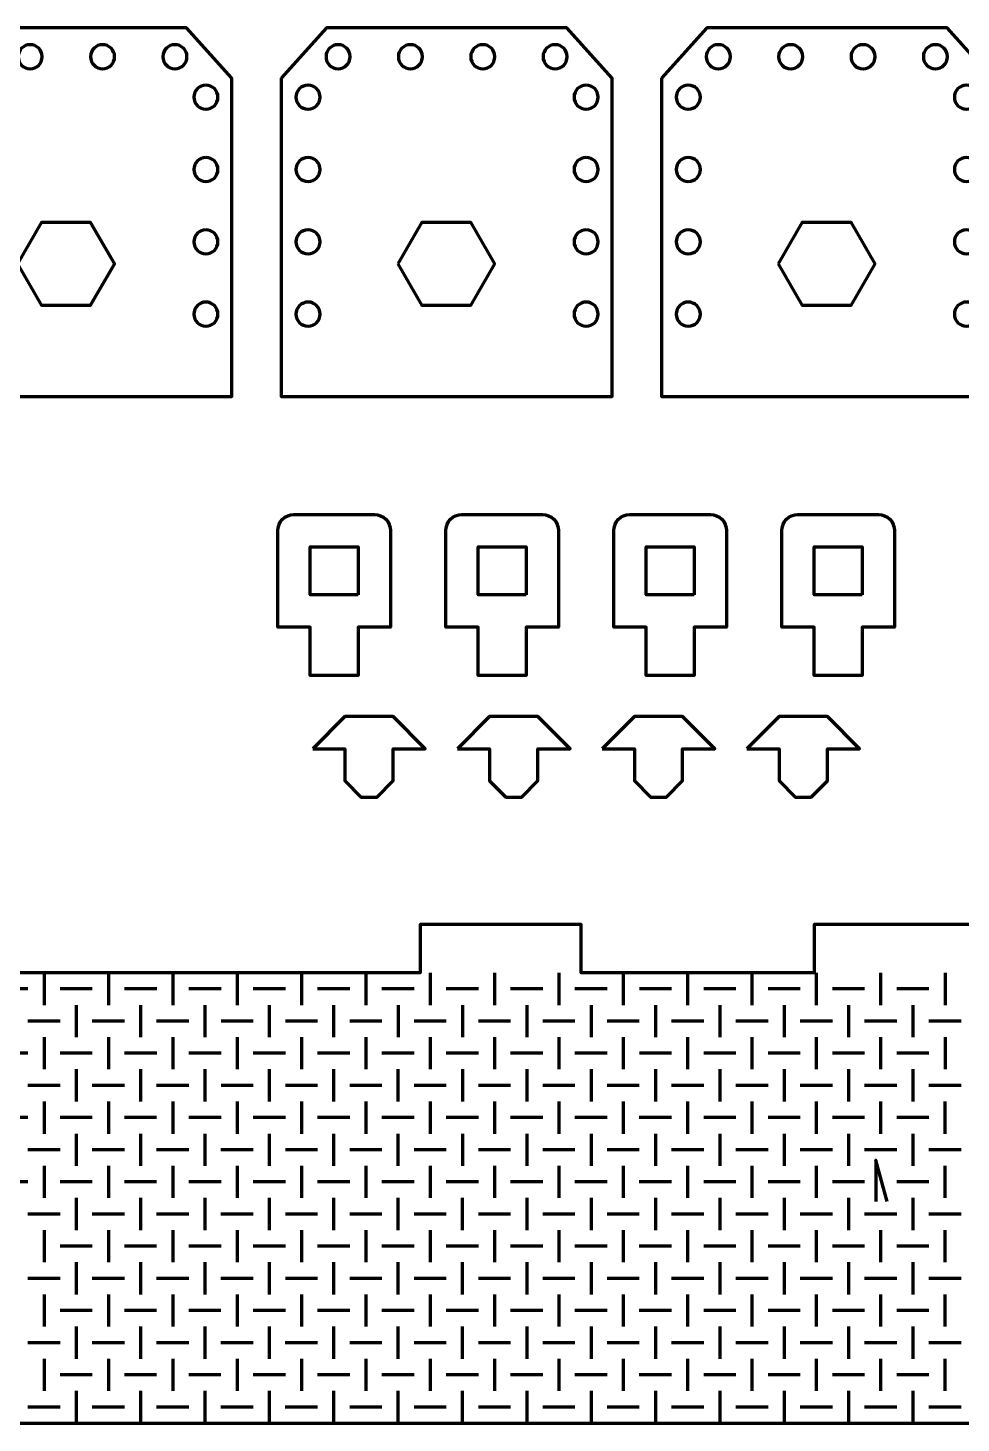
# Model space of a CAD drawing. Header units: inches. Extents: x 247 to 2765, y -1897 to -1110.
# Drawn here: x 2077.8 to 2135.8, y -1799.3 to -1712.5 of the extents above; entities that cross this region are included whole.
import ezdxf

# ---------------------------------------------------------------- set-up
doc = ezdxf.new("R2010")
doc.units = ezdxf.units.IN
doc.header["$MEASUREMENT"] = 0
doc.layers.add('Layer 1', color=7, linetype='Continuous')

# ---------------------------------------------------------------- blocks, each defined once
blk = doc.blocks.new('block 233')
at = {"layer": 'Layer 1', "color": 18, "lineweight": 70, "true_color": 0x010101}
for points in [[(2098.337, -1747.761), (2095.337, -1747.761), (2095.337, -1744.76), (2098.337, -1744.76), (2098.337, -1747.761)], [(2108.778, -1747.761), (2105.778, -1747.761), (2105.778, -1744.76), (2108.778, -1744.76), (2108.778, -1747.761)], [(2119.22, -1747.761), (2116.22, -1747.761), (2116.22, -1744.76), (2119.22, -1744.76), (2119.22, -1747.761)], [(2129.662, -1747.761), (2126.662, -1747.761), (2126.662, -1744.76), (2129.662, -1744.76), (2129.662, -1747.761)]]:
    blk.add_lwpolyline(points, dxfattribs=at)
for points in [[(2099.336, -1742.76), (2099.336, -1742.76), (2094.336, -1742.76), (2094.336, -1742.76), (2093.785, -1742.76), (2093.336, -1743.208), (2093.336, -1743.76), (2093.336, -1743.76), (2093.336, -1749.765), (2093.336, -1749.765), (2093.336, -1749.765), (2095.337, -1749.765), (2095.337, -1749.765), (2095.337, -1749.765), (2095.337, -1752.765), (2095.337, -1752.765), (2095.337, -1752.765), (2098.337, -1752.765), (2098.337, -1752.765), (2098.337, -1752.765), (2098.337, -1749.765), (2098.337, -1749.765), (2098.337, -1749.765), (2100.336, -1749.765), (2100.336, -1749.765), (2100.336, -1749.765), (2100.336, -1743.76), (2100.336, -1743.76), (2100.336, -1743.208), (2099.888, -1742.76), (2099.336, -1742.76)], [(2109.778, -1742.76), (2109.778, -1742.76), (2104.778, -1742.76), (2104.778, -1742.76), (2104.226, -1742.76), (2103.778, -1743.208), (2103.778, -1743.76), (2103.778, -1743.76), (2103.778, -1749.765), (2103.778, -1749.765), (2103.778, -1749.765), (2105.778, -1749.765), (2105.778, -1749.765), (2105.778, -1749.765), (2105.778, -1752.765), (2105.778, -1752.765), (2105.778, -1752.765), (2108.779, -1752.765), (2108.779, -1752.765), (2108.779, -1752.765), (2108.779, -1749.765), (2108.779, -1749.765), (2108.779, -1749.765), (2110.778, -1749.765), (2110.778, -1749.765), (2110.778, -1749.765), (2110.778, -1743.76), (2110.778, -1743.76), (2110.778, -1743.208), (2110.33, -1742.76), (2109.778, -1742.76)], [(2120.22, -1742.76), (2120.22, -1742.76), (2115.219, -1742.76), (2115.219, -1742.76), (2114.668, -1742.76), (2114.22, -1743.208), (2114.22, -1743.76), (2114.22, -1743.76), (2114.22, -1749.765), (2114.22, -1749.765), (2114.22, -1749.765), (2116.22, -1749.765), (2116.22, -1749.765), (2116.22, -1749.765), (2116.22, -1752.765), (2116.22, -1752.765), (2116.22, -1752.765), (2119.22, -1752.765), (2119.22, -1752.765), (2119.22, -1752.765), (2119.22, -1749.765), (2119.22, -1749.765), (2119.22, -1749.765), (2121.22, -1749.765), (2121.22, -1749.765), (2121.22, -1749.765), (2121.22, -1743.76), (2121.22, -1743.76), (2121.22, -1743.208), (2120.772, -1742.76), (2120.22, -1742.76)], [(2130.661, -1742.76), (2130.661, -1742.76), (2125.662, -1742.76), (2125.662, -1742.76), (2125.111, -1742.76), (2124.661, -1743.208), (2124.661, -1743.76), (2124.661, -1743.76), (2124.661, -1749.765), (2124.661, -1749.765), (2124.661, -1749.765), (2126.662, -1749.765), (2126.662, -1749.765), (2126.662, -1749.765), (2126.662, -1752.765), (2126.662, -1752.765), (2126.662, -1752.765), (2129.662, -1752.765), (2129.662, -1752.765), (2129.662, -1752.765), (2129.662, -1749.765), (2129.662, -1749.765), (2129.662, -1749.765), (2131.662, -1749.765), (2131.662, -1749.765), (2131.662, -1749.765), (2131.662, -1743.76), (2131.662, -1743.76), (2131.662, -1743.208), (2131.214, -1742.76), (2130.661, -1742.76)]]:
    blk.add_open_spline(points, degree=3, knots=[0, 0, 0, 0, 1, 1, 1, 2, 2, 2, 3, 3, 3, 4, 4, 4, 5, 5, 5, 6, 6, 6, 7, 7, 7, 8, 8, 8, 9, 9, 9, 10, 10, 10, 10], dxfattribs=at)
blk = doc.blocks.new('block 234')
at = {"layer": 'Layer 1', "color": 18, "lineweight": 70, "true_color": 0x010101}
for points in [[(2095.503, -1757.328), (2097.504, -1757.328), (2097.504, -1759.329), (2098.503, -1760.329), (2099.503, -1760.329), (2100.503, -1759.329), (2100.503, -1757.328), (2102.503, -1757.328), (2100.503, -1755.328), (2097.504, -1755.328), (2095.503, -1757.328)], [(2104.5, -1757.328), (2106.5, -1757.328), (2106.5, -1759.329), (2107.501, -1760.329), (2108.5, -1760.329), (2109.5, -1759.329), (2109.5, -1757.328), (2111.5, -1757.328), (2109.5, -1755.328), (2106.5, -1755.328), (2104.5, -1757.328)], [(2113.498, -1757.328), (2115.497, -1757.328), (2115.497, -1759.329), (2116.498, -1760.329), (2117.498, -1760.329), (2118.497, -1759.329), (2118.497, -1757.328), (2120.497, -1757.328), (2118.497, -1755.328), (2115.497, -1755.328), (2113.498, -1757.328)], [(2122.495, -1757.328), (2124.495, -1757.328), (2124.495, -1759.329), (2125.494, -1760.329), (2126.494, -1760.329), (2127.494, -1759.329), (2127.494, -1757.328), (2129.494, -1757.328), (2127.494, -1755.328), (2124.495, -1755.328), (2122.495, -1757.328)]]:
    blk.add_lwpolyline(points, dxfattribs=at)
blk = doc.blocks.new('block 239')
at = {"layer": 'Layer 1', "color": 18, "lineweight": 70, "true_color": 0x010101}
blk.add_lwpolyline([(1938.777, -1799.259), (2229.804, -1799.259), (2229.804, -1771.259), (2159.917, -1771.259), (2159.917, -1768.259), (2149.917, -1768.259), (2149.917, -1771.259), (2136.675, -1771.259), (2136.675, -1768.259), (2126.674, -1768.259), (2126.674, -1771.259), (2112.184, -1771.259), (2112.184, -1768.259), (2102.182, -1768.259), (2102.182, -1771.259), (2030.548, -1771.259)], dxfattribs=at)
at = {"layer": 'Layer 1', "color": 240, "lineweight": 70, "true_color": 0xec2227}
blk.add_lwpolyline([(2131.204, -1785.474), (2130.504, -1782.902), (2130.504, -1785.474)], dxfattribs=at)
blk = doc.blocks.new('block 240')
at = {"layer": 'Layer 1', "color": 240, "lineweight": 70, "true_color": 0xec2227}
for points in [[(2078.804, -1771.26), (2078.804, -1773.26)], [(2082.804, -1771.26), (2082.804, -1773.26)], [(2086.804, -1771.26), (2086.804, -1773.26)], [(2090.804, -1771.26), (2090.804, -1773.26)], [(2094.804, -1771.26), (2094.804, -1773.26)], [(2098.804, -1771.26), (2098.804, -1773.26)], [(2102.804, -1771.26), (2102.804, -1773.26)], [(2106.806, -1771.26), (2106.806, -1773.26)], [(2110.806, -1771.26), (2110.806, -1773.26)], [(2114.806, -1771.26), (2114.806, -1773.26)], [(2118.805, -1771.26), (2118.805, -1773.26)], [(2122.805, -1771.26), (2122.805, -1773.26)], [(2126.805, -1771.26), (2126.805, -1773.26)], [(2130.805, -1771.26), (2130.805, -1773.26)], [(2134.805, -1771.26), (2134.805, -1773.26)], [(2077.803, -1772.261), (2075.803, -1772.261)], [(2081.805, -1772.261), (2079.806, -1772.261)], [(2085.805, -1772.261), (2083.805, -1772.261)], [(2089.805, -1772.261), (2087.805, -1772.261)], [(2093.805, -1772.261), (2091.804, -1772.261)], [(2097.804, -1772.261), (2095.804, -1772.261)], [(2101.805, -1772.261), (2099.805, -1772.261)], [(2105.805, -1772.261), (2103.805, -1772.261)], [(2109.807, -1772.261), (2107.807, -1772.261)], [(2113.807, -1772.261), (2111.806, -1772.261)], [(2117.806, -1772.261), (2115.806, -1772.261)], [(2121.806, -1772.261), (2119.806, -1772.261)], [(2125.806, -1772.261), (2123.806, -1772.261)], [(2129.806, -1772.261), (2127.806, -1772.261)], [(2133.806, -1772.261), (2131.806, -1772.261)], [(2080.805, -1773.26), (2080.805, -1775.26)], [(2084.804, -1773.26), (2084.804, -1775.26)], [(2088.805, -1773.26), (2088.805, -1775.26)], [(2092.804, -1773.26), (2092.804, -1775.26)], [(2096.804, -1773.26), (2096.804, -1775.26)], [(2100.805, -1773.26), (2100.805, -1775.26)], [(2104.805, -1773.26), (2104.805, -1775.26)], [(2108.807, -1773.26), (2108.807, -1775.26)], [(2112.806, -1773.26), (2112.806, -1775.26)], [(2116.806, -1773.26), (2116.806, -1775.26)], [(2120.805, -1773.26), (2120.805, -1775.26)], [(2124.806, -1773.26), (2124.806, -1775.26)], [(2128.805, -1773.26), (2128.805, -1775.26)], [(2132.806, -1773.26), (2132.806, -1775.26)], [(2079.806, -1774.26), (2077.805, -1774.26)], [(2083.805, -1774.26), (2081.805, -1774.26)], [(2087.804, -1774.26), (2085.804, -1774.26)], [(2091.804, -1774.26), (2089.804, -1774.26)], [(2095.804, -1774.26), (2093.804, -1774.26)], [(2099.804, -1774.26), (2097.804, -1774.26)], [(2103.804, -1774.26), (2101.803, -1774.26)], [(2107.806, -1774.26), (2105.806, -1774.26)], [(2111.806, -1774.26), (2109.805, -1774.26)], [(2115.805, -1774.26), (2113.806, -1774.26)], [(2119.806, -1774.26), (2117.806, -1774.26)], [(2123.805, -1774.26), (2121.805, -1774.26)], [(2127.805, -1774.26), (2125.805, -1774.26)], [(2131.806, -1774.26), (2129.805, -1774.26)], [(2135.806, -1774.26), (2133.805, -1774.26)], [(2078.804, -1775.259), (2078.804, -1777.26)], [(2082.804, -1775.259), (2082.804, -1777.26)], [(2086.804, -1775.259), (2086.804, -1777.26)], [(2090.804, -1775.259), (2090.804, -1777.26)], [(2094.804, -1775.259), (2094.804, -1777.26)], [(2098.804, -1775.259), (2098.804, -1777.26)], [(2102.803, -1775.259), (2102.803, -1777.26)], [(2106.805, -1775.259), (2106.805, -1777.26)], [(2110.806, -1775.259), (2110.806, -1777.26)], [(2114.806, -1775.259), (2114.806, -1777.26)], [(2118.805, -1775.259), (2118.805, -1777.26)], [(2122.805, -1775.259), (2122.805, -1777.26)], [(2126.805, -1775.259), (2126.805, -1777.26)], [(2130.805, -1775.259), (2130.805, -1777.26)], [(2134.805, -1775.259), (2134.805, -1777.26)], [(2077.803, -1776.26), (2075.803, -1776.26)], [(2081.805, -1776.26), (2079.806, -1776.26)], [(2085.805, -1776.26), (2083.805, -1776.26)], [(2089.805, -1776.26), (2087.804, -1776.26)], [(2093.805, -1776.26), (2091.804, -1776.26)], [(2097.804, -1776.26), (2095.804, -1776.26)], [(2101.805, -1776.26), (2099.804, -1776.26)], [(2105.804, -1776.26), (2103.804, -1776.26)], [(2109.807, -1776.26), (2107.806, -1776.26)], [(2113.807, -1776.26), (2111.806, -1776.26)], [(2117.806, -1776.26), (2115.806, -1776.26)], [(2121.806, -1776.26), (2119.806, -1776.26)], [(2125.805, -1776.26), (2123.805, -1776.26)], [(2129.806, -1776.26), (2127.806, -1776.26)], [(2133.806, -1776.26), (2131.806, -1776.26)], [(2080.805, -1777.26), (2080.805, -1779.261)], [(2084.804, -1777.26), (2084.804, -1779.261)], [(2088.804, -1777.26), (2088.804, -1779.261)], [(2092.804, -1777.26), (2092.804, -1779.261)], [(2096.804, -1777.26), (2096.804, -1779.261)], [(2100.804, -1777.26), (2100.804, -1779.261)], [(2104.804, -1777.26), (2104.804, -1779.261)], [(2108.806, -1777.26), (2108.806, -1779.261)], [(2112.806, -1777.26), (2112.806, -1779.261)], [(2116.806, -1777.26), (2116.806, -1779.261)], [(2120.805, -1777.26), (2120.805, -1779.261)], [(2124.805, -1777.26), (2124.805, -1779.261)], [(2128.805, -1777.26), (2128.805, -1779.261)], [(2132.806, -1777.26), (2132.806, -1779.261)], [(2079.804, -1778.259), (2077.804, -1778.259)], [(2083.804, -1778.259), (2081.804, -1778.259)], [(2087.804, -1778.259), (2085.804, -1778.259)], [(2091.804, -1778.259), (2089.804, -1778.259)], [(2095.804, -1778.259), (2093.803, -1778.259)], [(2099.803, -1778.259), (2097.803, -1778.259)], [(2103.804, -1778.259), (2101.803, -1778.259)], [(2107.806, -1778.259), (2105.806, -1778.259)], [(2111.806, -1778.259), (2109.805, -1778.259)], [(2115.805, -1778.259), (2113.805, -1778.259)], [(2119.805, -1778.259), (2117.805, -1778.259)], [(2123.805, -1778.259), (2121.805, -1778.259)], [(2127.805, -1778.259), (2125.805, -1778.259)], [(2131.805, -1778.259), (2129.805, -1778.259)], [(2135.805, -1778.259), (2133.805, -1778.259)], [(2078.804, -1779.259), (2078.804, -1781.261)], [(2082.804, -1779.259), (2082.804, -1781.261)], [(2086.804, -1779.259), (2086.804, -1781.261)], [(2090.804, -1779.259), (2090.804, -1781.261)], [(2094.803, -1779.259), (2094.803, -1781.261)], [(2098.803, -1779.259), (2098.803, -1781.261)], [(2102.803, -1779.259), (2102.803, -1781.261)], [(2106.805, -1779.259), (2106.805, -1781.261)], [(2110.806, -1779.259), (2110.806, -1781.261)], [(2114.805, -1779.259), (2114.805, -1781.261)], [(2118.805, -1779.259), (2118.805, -1781.261)], [(2122.805, -1779.259), (2122.805, -1781.261)], [(2126.805, -1779.259), (2126.805, -1781.261)], [(2130.804, -1779.259), (2130.804, -1781.261)], [(2134.804, -1779.259), (2134.804, -1781.261)], [(2077.803, -1780.261), (2075.802, -1780.261)], [(2081.805, -1780.261), (2079.804, -1780.261)], [(2085.804, -1780.261), (2083.805, -1780.261)], [(2089.805, -1780.261), (2087.804, -1780.261)], [(2093.804, -1780.261), (2091.804, -1780.261)], [(2097.804, -1780.261), (2095.804, -1780.261)], [(2101.805, -1780.261), (2099.804, -1780.261)], [(2105.804, -1780.261), (2103.804, -1780.261)], [(2109.807, -1780.261), (2107.806, -1780.261)], [(2113.806, -1780.261), (2111.806, -1780.261)], [(2117.806, -1780.261), (2115.805, -1780.261)], [(2121.806, -1780.261), (2119.806, -1780.261)], [(2125.805, -1780.261), (2123.805, -1780.261)], [(2129.805, -1780.261), (2127.805, -1780.261)], [(2133.805, -1780.261), (2131.805, -1780.261)], [(2080.804, -1781.261), (2080.804, -1783.261)], [(2084.804, -1781.261), (2084.804, -1783.261)], [(2088.804, -1781.261), (2088.804, -1783.261)], [(2092.804, -1781.261), (2092.804, -1783.261)], [(2096.803, -1781.261), (2096.803, -1783.261)], [(2100.804, -1781.261), (2100.804, -1783.261)], [(2104.804, -1781.261), (2104.804, -1783.261)], [(2108.806, -1781.261), (2108.806, -1783.261)], [(2112.805, -1781.261), (2112.805, -1783.261)], [(2116.805, -1781.261), (2116.805, -1783.261)], [(2120.805, -1781.261), (2120.805, -1783.261)], [(2124.805, -1781.261), (2124.805, -1783.261)], [(2128.805, -1781.261), (2128.805, -1783.261)], [(2132.805, -1781.261), (2132.805, -1783.261)], [(2079.804, -1782.261), (2077.804, -1782.261)], [(2083.804, -1782.261), (2081.804, -1782.261)], [(2087.804, -1782.261), (2085.803, -1782.261)], [(2091.803, -1782.261), (2089.803, -1782.261)], [(2095.804, -1782.261), (2093.803, -1782.261)], [(2099.803, -1782.261), (2097.803, -1782.261)], [(2103.803, -1782.261), (2101.803, -1782.261)], [(2107.805, -1782.261), (2105.805, -1782.261)], [(2111.806, -1782.261), (2109.805, -1782.261)], [(2115.805, -1782.261), (2113.805, -1782.261)], [(2119.805, -1782.261), (2117.805, -1782.261)], [(2123.805, -1782.261), (2121.805, -1782.261)], [(2127.804, -1782.261), (2125.804, -1782.261)], [(2131.805, -1782.261), (2129.805, -1782.261)], [(2135.805, -1782.261), (2133.805, -1782.261)], [(2078.804, -1783.26), (2078.804, -1785.261)], [(2082.804, -1783.26), (2082.804, -1785.261)], [(2086.803, -1783.26), (2086.803, -1785.261)], [(2090.803, -1783.26), (2090.803, -1785.261)], [(2094.803, -1783.26), (2094.803, -1785.261)], [(2098.803, -1783.26), (2098.803, -1785.261)], [(2102.803, -1783.26), (2102.803, -1785.261)], [(2106.805, -1783.26), (2106.805, -1785.261)], [(2110.804, -1783.26), (2110.804, -1785.261)], [(2114.805, -1783.26), (2114.805, -1785.261)], [(2118.805, -1783.26), (2118.805, -1785.261)], [(2122.804, -1783.26), (2122.804, -1785.261)], [(2126.804, -1783.26), (2126.804, -1785.261)], [(2134.804, -1783.26), (2134.804, -1785.261)], [(2077.803, -1784.261), (2075.802, -1784.261)], [(2081.805, -1784.261), (2079.804, -1784.261)], [(2085.804, -1784.261), (2083.804, -1784.261)], [(2089.804, -1784.261), (2087.804, -1784.261)], [(2093.804, -1784.261), (2091.804, -1784.261)], [(2097.804, -1784.261), (2095.804, -1784.261)], [(2101.803, -1784.261), (2099.803, -1784.261)], [(2105.804, -1784.261), (2103.803, -1784.261)], [(2109.805, -1784.261), (2107.805, -1784.261)], [(2113.806, -1784.261), (2111.806, -1784.261)], [(2117.806, -1784.261), (2115.805, -1784.261)], [(2121.805, -1784.261), (2119.805, -1784.261)], [(2125.805, -1784.261), (2123.805, -1784.261)], [(2129.805, -1784.261), (2127.805, -1784.261)], [(2133.805, -1784.261), (2131.805, -1784.261)], [(2080.804, -1785.261), (2080.804, -1787.261)], [(2084.804, -1785.261), (2084.804, -1787.261)], [(2088.803, -1785.261), (2088.803, -1787.261)], [(2092.804, -1785.261), (2092.804, -1787.261)], [(2096.803, -1785.261), (2096.803, -1787.261)], [(2100.803, -1785.261), (2100.803, -1787.261)], [(2104.803, -1785.261), (2104.803, -1787.261)], [(2108.805, -1785.261), (2108.805, -1787.261)], [(2112.805, -1785.261), (2112.805, -1787.261)], [(2116.805, -1785.261), (2116.805, -1787.261)], [(2120.805, -1785.261), (2120.805, -1787.261)], [(2124.804, -1785.261), (2124.804, -1787.261)], [(2128.805, -1785.261), (2128.805, -1787.261)], [(2132.805, -1785.261), (2132.805, -1787.261)], [(2079.803, -1786.26), (2077.803, -1786.26)], [(2083.804, -1786.26), (2081.803, -1786.26)], [(2087.803, -1786.26), (2085.803, -1786.26)], [(2091.803, -1786.26), (2089.803, -1786.26)], [(2095.803, -1786.26), (2093.803, -1786.26)], [(2099.803, -1786.26), (2097.802, -1786.26)], [(2103.803, -1786.26), (2101.802, -1786.26)], [(2107.805, -1786.26), (2105.805, -1786.26)], [(2111.806, -1786.26), (2109.805, -1786.26)], [(2115.805, -1786.26), (2113.805, -1786.26)], [(2119.804, -1786.26), (2117.804, -1786.26)], [(2123.804, -1786.26), (2121.805, -1786.26)], [(2127.804, -1786.26), (2125.804, -1786.26)], [(2131.804, -1786.26), (2129.804, -1786.26)], [(2135.804, -1786.26), (2133.804, -1786.26)], [(2078.803, -1787.26), (2078.803, -1789.26)], [(2082.803, -1787.26), (2082.803, -1789.26)], [(2086.803, -1787.26), (2086.803, -1789.26)], [(2090.803, -1787.26), (2090.803, -1789.26)], [(2094.803, -1787.26), (2094.803, -1789.26)], [(2098.802, -1787.26), (2098.802, -1789.26)], [(2102.803, -1787.26), (2102.803, -1789.26)], [(2106.805, -1787.26), (2106.805, -1789.26)], [(2110.804, -1787.26), (2110.804, -1789.26)], [(2114.804, -1787.26), (2114.804, -1789.26)], [(2118.804, -1787.26), (2118.804, -1789.26)], [(2122.804, -1787.26), (2122.804, -1789.26)], [(2126.804, -1787.26), (2126.804, -1789.26)], [(2130.804, -1787.26), (2130.804, -1789.26)], [(2134.804, -1787.26), (2134.804, -1789.26)], [(2081.804, -1788.261), (2079.803, -1788.261)], [(2085.804, -1788.261), (2083.804, -1788.261)], [(2089.804, -1788.261), (2087.804, -1788.261)], [(2093.803, -1788.261), (2091.803, -1788.261)], [(2097.803, -1788.261), (2095.803, -1788.261)], [(2101.803, -1788.261), (2099.803, -1788.261)], [(2105.804, -1788.261), (2103.803, -1788.261)], [(2109.805, -1788.261), (2107.805, -1788.261)], [(2113.805, -1788.261), (2111.806, -1788.261)], [(2117.805, -1788.261), (2115.805, -1788.261)], [(2121.805, -1788.261), (2119.805, -1788.261)], [(2125.805, -1788.261), (2123.805, -1788.261)], [(2129.805, -1788.261), (2127.804, -1788.261)], [(2133.805, -1788.261), (2131.804, -1788.261)], [(2080.803, -1789.26), (2080.803, -1791.26)], [(2084.804, -1789.26), (2084.804, -1791.26)], [(2088.803, -1789.26), (2088.803, -1791.26)], [(2092.803, -1789.26), (2092.803, -1791.26)], [(2096.803, -1789.26), (2096.803, -1791.26)], [(2100.803, -1789.26), (2100.803, -1791.26)], [(2104.803, -1789.26), (2104.803, -1791.26)], [(2108.805, -1789.26), (2108.805, -1791.26)], [(2112.805, -1789.26), (2112.805, -1791.26)], [(2116.804, -1789.26), (2116.804, -1791.26)], [(2120.805, -1789.26), (2120.805, -1791.26)], [(2124.804, -1789.26), (2124.804, -1791.26)], [(2128.804, -1789.26), (2128.804, -1791.26)], [(2132.804, -1789.26), (2132.804, -1791.26)], [(2079.803, -1790.259), (2077.803, -1790.259)], [(2083.804, -1790.259), (2081.803, -1790.259)], [(2087.803, -1790.259), (2085.803, -1790.259)], [(2091.803, -1790.259), (2089.803, -1790.259)], [(2095.803, -1790.259), (2093.803, -1790.259)], [(2099.803, -1790.259), (2097.802, -1790.259)], [(2103.802, -1790.259), (2101.802, -1790.259)], [(2107.805, -1790.259), (2105.804, -1790.259)], [(2111.804, -1790.259), (2109.804, -1790.259)], [(2115.805, -1790.259), (2113.805, -1790.259)], [(2119.804, -1790.259), (2117.804, -1790.259)], [(2123.804, -1790.259), (2121.804, -1790.259)], [(2127.804, -1790.259), (2125.803, -1790.259)], [(2131.804, -1790.259), (2129.804, -1790.259)], [(2135.804, -1790.259), (2133.804, -1790.259)], [(2078.803, -1791.259), (2078.803, -1793.259)], [(2082.803, -1791.259), (2082.803, -1793.259)], [(2086.803, -1791.259), (2086.803, -1793.259)], [(2090.802, -1791.259), (2090.802, -1793.259)], [(2094.803, -1791.259), (2094.803, -1793.259)], [(2098.802, -1791.259), (2098.802, -1793.259)], [(2102.802, -1791.259), (2102.802, -1793.259)], [(2106.804, -1791.259), (2106.804, -1793.259)], [(2110.804, -1791.259), (2110.804, -1793.259)], [(2114.804, -1791.259), (2114.804, -1793.259)], [(2118.804, -1791.259), (2118.804, -1793.259)], [(2122.804, -1791.259), (2122.804, -1793.259)], [(2126.803, -1791.259), (2126.803, -1793.259)], [(2130.804, -1791.259), (2130.804, -1793.259)], [(2134.804, -1791.259), (2134.804, -1793.259)], [(2081.804, -1792.26), (2079.803, -1792.26)], [(2085.803, -1792.26), (2083.804, -1792.26)], [(2089.803, -1792.26), (2087.803, -1792.26)], [(2093.803, -1792.26), (2091.803, -1792.26)], [(2097.803, -1792.26), (2095.803, -1792.26)], [(2101.803, -1792.26), (2099.803, -1792.26)], [(2105.803, -1792.26), (2103.802, -1792.26)], [(2109.805, -1792.26), (2107.805, -1792.26)], [(2113.805, -1792.26), (2111.806, -1792.26)], [(2117.805, -1792.26), (2115.805, -1792.26)], [(2121.805, -1792.26), (2119.804, -1792.26)], [(2125.804, -1792.26), (2123.804, -1792.26)], [(2129.805, -1792.26), (2127.804, -1792.26)], [(2133.805, -1792.26), (2131.804, -1792.26)], [(2080.803, -1793.259), (2080.803, -1795.259)], [(2084.804, -1793.259), (2084.804, -1795.259)], [(2088.803, -1793.259), (2088.803, -1795.259)], [(2092.803, -1793.259), (2092.803, -1795.259)], [(2096.803, -1793.259), (2096.803, -1795.259)], [(2100.802, -1793.259), (2100.802, -1795.259)], [(2104.802, -1793.259), (2104.802, -1795.259)], [(2108.804, -1793.259), (2108.804, -1795.259)], [(2112.805, -1793.259), (2112.805, -1795.259)], [(2116.804, -1793.259), (2116.804, -1795.259)], [(2120.804, -1793.259), (2120.804, -1795.259)], [(2124.804, -1793.259), (2124.804, -1795.259)], [(2128.804, -1793.259), (2128.804, -1795.259)], [(2132.804, -1793.259), (2132.804, -1795.259)], [(2079.803, -1794.259), (2077.803, -1794.259)], [(2083.803, -1794.259), (2081.802, -1794.259)], [(2087.803, -1794.259), (2085.803, -1794.259)], [(2091.803, -1794.259), (2089.803, -1794.259)], [(2095.802, -1794.259), (2093.802, -1794.259)], [(2099.802, -1794.259), (2097.802, -1794.259)], [(2103.802, -1794.259), (2101.802, -1794.259)], [(2107.805, -1794.259), (2105.804, -1794.259)], [(2111.804, -1794.259), (2109.804, -1794.259)], [(2115.804, -1794.259), (2113.804, -1794.259)], [(2119.804, -1794.259), (2117.804, -1794.259)], [(2123.804, -1794.259), (2121.804, -1794.259)], [(2127.804, -1794.259), (2125.803, -1794.259)], [(2131.803, -1794.259), (2129.803, -1794.259)], [(2135.803, -1794.259), (2133.803, -1794.259)], [(2078.802, -1795.258), (2078.802, -1797.259)], [(2082.802, -1795.258), (2082.802, -1797.259)], [(2086.803, -1795.258), (2086.803, -1797.259)], [(2090.802, -1795.258), (2090.802, -1797.259)], [(2094.802, -1795.258), (2094.802, -1797.259)], [(2098.801, -1795.258), (2098.801, -1797.259)], [(2102.802, -1795.258), (2102.802, -1797.259)], [(2106.804, -1795.258), (2106.804, -1797.259)], [(2110.804, -1795.258), (2110.804, -1797.259)], [(2114.804, -1795.258), (2114.804, -1797.259)], [(2118.803, -1795.258), (2118.803, -1797.259)], [(2122.804, -1795.258), (2122.804, -1797.259)], [(2126.803, -1795.258), (2126.803, -1797.259)], [(2130.803, -1795.258), (2130.803, -1797.259)], [(2134.803, -1795.258), (2134.803, -1797.259)], [(2081.803, -1796.259), (2079.803, -1796.259)], [(2085.803, -1796.259), (2083.804, -1796.259)], [(2089.803, -1796.259), (2087.803, -1796.259)], [(2093.803, -1796.259), (2091.803, -1796.259)], [(2097.802, -1796.259), (2095.802, -1796.259)], [(2101.802, -1796.259), (2099.803, -1796.259)], [(2105.803, -1796.259), (2103.802, -1796.259)], [(2109.805, -1796.259), (2107.805, -1796.259)], [(2113.805, -1796.259), (2111.804, -1796.259)], [(2117.804, -1796.259), (2115.804, -1796.259)], [(2121.805, -1796.259), (2119.804, -1796.259)], [(2125.804, -1796.259), (2123.804, -1796.259)], [(2129.804, -1796.259), (2127.804, -1796.259)], [(2133.804, -1796.259), (2131.803, -1796.259)], [(2080.803, -1797.259), (2080.803, -1799.259)], [(2084.804, -1797.259), (2084.804, -1799.259)], [(2088.803, -1797.259), (2088.803, -1799.259)], [(2092.802, -1797.259), (2092.802, -1799.259)], [(2096.802, -1797.259), (2096.802, -1799.259)], [(2100.802, -1797.259), (2100.802, -1799.259)], [(2104.802, -1797.259), (2104.802, -1799.259)], [(2108.804, -1797.259), (2108.804, -1799.259)], [(2112.804, -1797.259), (2112.804, -1799.259)], [(2116.804, -1797.259), (2116.804, -1799.259)], [(2120.804, -1797.259), (2120.804, -1799.259)], [(2124.804, -1797.259), (2124.804, -1799.259)], [(2128.803, -1797.259), (2128.803, -1799.259)], [(2132.803, -1797.259), (2132.803, -1799.259)], [(2079.803, -1798.259), (2077.803, -1798.259)], [(2083.803, -1798.259), (2081.802, -1798.259)], [(2087.802, -1798.259), (2085.803, -1798.259)], [(2091.802, -1798.259), (2089.802, -1798.259)], [(2095.802, -1798.259), (2093.802, -1798.259)], [(2099.802, -1798.259), (2097.802, -1798.259)], [(2103.802, -1798.259), (2101.801, -1798.259)], [(2107.804, -1798.259), (2105.804, -1798.259)], [(2111.804, -1798.259), (2109.803, -1798.259)], [(2115.804, -1798.259), (2113.804, -1798.259)], [(2119.804, -1798.259), (2117.804, -1798.259)], [(2123.804, -1798.259), (2121.803, -1798.259)], [(2127.803, -1798.259), (2125.803, -1798.259)], [(2131.803, -1798.259), (2129.803, -1798.259)], [(2135.803, -1798.259), (2133.803, -1798.259)]]:
    blk.add_lwpolyline(points, dxfattribs=at)
blk = doc.blocks.new('block 238')
at = {"layer": 'Layer 1'}
for name in ['block 239', 'block 240']:
    blk.add_blockref(name, (0, 0), dxfattribs=at)
blk = doc.blocks.new('block 247')
at = {"layer": 'Layer 1', "color": 240, "lineweight": 70, "true_color": 0xec2227}
for points in [[(2120.717, -1713.544), (2121.131, -1713.544), (2121.467, -1713.88), (2121.467, -1714.294), (2121.467, -1714.708), (2121.131, -1715.044), (2120.717, -1715.044), (2120.303, -1715.044), (2119.967, -1714.708), (2119.967, -1714.294), (2119.967, -1713.88), (2120.303, -1713.544), (2120.717, -1713.544)], [(2125.214, -1713.544), (2125.628, -1713.544), (2125.964, -1713.88), (2125.964, -1714.294), (2125.964, -1714.708), (2125.628, -1715.044), (2125.214, -1715.044), (2124.8, -1715.044), (2124.464, -1714.708), (2124.464, -1714.294), (2124.464, -1713.88), (2124.8, -1713.544), (2125.214, -1713.544)], [(2129.712, -1713.544), (2130.126, -1713.544), (2130.462, -1713.88), (2130.462, -1714.294), (2130.462, -1714.708), (2130.126, -1715.044), (2129.712, -1715.044), (2129.298, -1715.044), (2128.962, -1714.708), (2128.962, -1714.294), (2128.962, -1713.88), (2129.298, -1713.544), (2129.712, -1713.544)], [(2134.209, -1713.544), (2134.623, -1713.544), (2134.959, -1713.88), (2134.959, -1714.294), (2134.959, -1714.708), (2134.623, -1715.044), (2134.209, -1715.044), (2133.795, -1715.044), (2133.459, -1714.708), (2133.459, -1714.294), (2133.459, -1713.88), (2133.795, -1713.544), (2134.209, -1713.544)]]:
    blk.add_open_spline(points, degree=3, knots=[0, 0, 0, 0, 1, 1, 1, 2, 2, 2, 3, 3, 3, 4, 4, 4, 4], dxfattribs=at)
blk = doc.blocks.new('block 248')
at = {"layer": 'Layer 1', "color": 240, "lineweight": 70, "true_color": 0xec2227}
for points in [[(2136.135, -1716.058), (2136.549, -1716.058), (2136.885, -1716.393), (2136.885, -1716.808), (2136.885, -1717.222), (2136.549, -1717.558), (2136.135, -1717.558), (2135.721, -1717.558), (2135.385, -1717.222), (2135.385, -1716.808), (2135.385, -1716.393), (2135.721, -1716.058), (2136.135, -1716.058)], [(2136.135, -1720.555), (2136.549, -1720.555), (2136.885, -1720.891), (2136.885, -1721.305), (2136.885, -1721.719), (2136.549, -1722.055), (2136.135, -1722.055), (2135.721, -1722.055), (2135.385, -1721.719), (2135.385, -1721.305), (2135.385, -1720.891), (2135.721, -1720.555), (2136.135, -1720.555)], [(2136.135, -1725.053), (2136.549, -1725.053), (2136.885, -1725.389), (2136.885, -1725.803), (2136.885, -1726.217), (2136.549, -1726.553), (2136.135, -1726.553), (2135.721, -1726.553), (2135.385, -1726.217), (2135.385, -1725.803), (2135.385, -1725.389), (2135.721, -1725.053), (2136.135, -1725.053)], [(2136.135, -1729.55), (2136.549, -1729.55), (2136.885, -1729.886), (2136.885, -1730.3), (2136.885, -1730.714), (2136.549, -1731.05), (2136.135, -1731.05), (2135.721, -1731.05), (2135.385, -1730.714), (2135.385, -1730.3), (2135.385, -1729.886), (2135.721, -1729.55), (2136.135, -1729.55)]]:
    blk.add_open_spline(points, degree=3, knots=[0, 0, 0, 0, 1, 1, 1, 2, 2, 2, 3, 3, 3, 4, 4, 4, 4], dxfattribs=at)
blk = doc.blocks.new('block 249')
at = {"layer": 'Layer 1', "color": 240, "lineweight": 70, "true_color": 0xec2227}
for points in [[(2118.849, -1716.058), (2119.263, -1716.058), (2119.599, -1716.393), (2119.599, -1716.808), (2119.599, -1717.222), (2119.263, -1717.558), (2118.849, -1717.558), (2118.435, -1717.558), (2118.099, -1717.222), (2118.099, -1716.808), (2118.099, -1716.393), (2118.435, -1716.058), (2118.849, -1716.058)], [(2118.849, -1720.555), (2119.263, -1720.555), (2119.599, -1720.891), (2119.599, -1721.305), (2119.599, -1721.719), (2119.263, -1722.055), (2118.849, -1722.055), (2118.435, -1722.055), (2118.099, -1721.719), (2118.099, -1721.305), (2118.099, -1720.891), (2118.435, -1720.555), (2118.849, -1720.555)], [(2118.849, -1725.053), (2119.263, -1725.053), (2119.599, -1725.389), (2119.599, -1725.803), (2119.599, -1726.217), (2119.263, -1726.553), (2118.849, -1726.553), (2118.435, -1726.553), (2118.099, -1726.217), (2118.099, -1725.803), (2118.099, -1725.389), (2118.435, -1725.053), (2118.849, -1725.053)], [(2118.849, -1729.55), (2119.263, -1729.55), (2119.599, -1729.886), (2119.599, -1730.3), (2119.599, -1730.714), (2119.263, -1731.05), (2118.849, -1731.05), (2118.435, -1731.05), (2118.099, -1730.714), (2118.099, -1730.3), (2118.099, -1729.886), (2118.435, -1729.55), (2118.849, -1729.55)]]:
    blk.add_open_spline(points, degree=3, knots=[0, 0, 0, 0, 1, 1, 1, 2, 2, 2, 3, 3, 3, 4, 4, 4, 4], dxfattribs=at)
blk = doc.blocks.new('block 246')
at = {"layer": 'Layer 1', "color": 18, "lineweight": 70, "true_color": 0x010101}
for points in [[(2117.173, -1715.617), (2117.173, -1735.431), (2137.752, -1735.431), (2137.752, -1715.617), (2134.93, -1712.501), (2119.995, -1712.501), (2117.173, -1715.617)], [(2124.449, -1727.171), (2125.949, -1724.574), (2128.949, -1724.574), (2130.449, -1727.171), (2128.949, -1729.77), (2125.949, -1729.77), (2124.449, -1727.171)]]:
    blk.add_lwpolyline(points, dxfattribs=at)
at = {"layer": 'Layer 1'}
for name in ['block 247', 'block 249', 'block 248']:
    blk.add_blockref(name, (0, 0), dxfattribs=at)
blk = doc.blocks.new('block 251')
at = {"layer": 'Layer 1', "color": 240, "lineweight": 70, "true_color": 0xec2227}
for points in [[(2097.081, -1713.544), (2097.495, -1713.544), (2097.831, -1713.88), (2097.831, -1714.294), (2097.831, -1714.708), (2097.495, -1715.044), (2097.081, -1715.044), (2096.667, -1715.044), (2096.331, -1714.708), (2096.331, -1714.294), (2096.331, -1713.88), (2096.667, -1713.544), (2097.081, -1713.544)], [(2101.578, -1713.544), (2101.992, -1713.544), (2102.328, -1713.88), (2102.328, -1714.294), (2102.328, -1714.708), (2101.992, -1715.044), (2101.578, -1715.044), (2101.164, -1715.044), (2100.828, -1714.708), (2100.828, -1714.294), (2100.828, -1713.88), (2101.164, -1713.544), (2101.578, -1713.544)], [(2106.076, -1713.544), (2106.49, -1713.544), (2106.826, -1713.88), (2106.826, -1714.294), (2106.826, -1714.708), (2106.49, -1715.044), (2106.076, -1715.044), (2105.662, -1715.044), (2105.326, -1714.708), (2105.326, -1714.294), (2105.326, -1713.88), (2105.662, -1713.544), (2106.076, -1713.544)], [(2110.573, -1713.544), (2110.987, -1713.544), (2111.323, -1713.88), (2111.323, -1714.294), (2111.323, -1714.708), (2110.987, -1715.044), (2110.573, -1715.044), (2110.159, -1715.044), (2109.823, -1714.708), (2109.823, -1714.294), (2109.823, -1713.88), (2110.159, -1713.544), (2110.573, -1713.544)]]:
    blk.add_open_spline(points, degree=3, knots=[0, 0, 0, 0, 1, 1, 1, 2, 2, 2, 3, 3, 3, 4, 4, 4, 4], dxfattribs=at)
blk = doc.blocks.new('block 252')
at = {"layer": 'Layer 1', "color": 240, "lineweight": 70, "true_color": 0xec2227}
for points in [[(2112.499, -1716.058), (2112.914, -1716.058), (2113.249, -1716.393), (2113.249, -1716.808), (2113.249, -1717.222), (2112.914, -1717.558), (2112.499, -1717.558), (2112.085, -1717.558), (2111.749, -1717.222), (2111.749, -1716.808), (2111.749, -1716.393), (2112.085, -1716.058), (2112.499, -1716.058)], [(2112.499, -1720.555), (2112.914, -1720.555), (2113.249, -1720.891), (2113.249, -1721.305), (2113.249, -1721.719), (2112.914, -1722.055), (2112.499, -1722.055), (2112.085, -1722.055), (2111.749, -1721.719), (2111.749, -1721.305), (2111.749, -1720.891), (2112.085, -1720.555), (2112.499, -1720.555)], [(2112.499, -1725.053), (2112.914, -1725.053), (2113.249, -1725.389), (2113.249, -1725.803), (2113.249, -1726.217), (2112.914, -1726.553), (2112.499, -1726.553), (2112.085, -1726.553), (2111.749, -1726.217), (2111.749, -1725.803), (2111.749, -1725.389), (2112.085, -1725.053), (2112.499, -1725.053)], [(2112.499, -1729.55), (2112.914, -1729.55), (2113.249, -1729.886), (2113.249, -1730.3), (2113.249, -1730.714), (2112.914, -1731.05), (2112.499, -1731.05), (2112.085, -1731.05), (2111.749, -1730.714), (2111.749, -1730.3), (2111.749, -1729.886), (2112.085, -1729.55), (2112.499, -1729.55)]]:
    blk.add_open_spline(points, degree=3, knots=[0, 0, 0, 0, 1, 1, 1, 2, 2, 2, 3, 3, 3, 4, 4, 4, 4], dxfattribs=at)
blk = doc.blocks.new('block 253')
at = {"layer": 'Layer 1', "color": 240, "lineweight": 70, "true_color": 0xec2227}
for points in [[(2095.213, -1716.058), (2095.627, -1716.058), (2095.963, -1716.393), (2095.963, -1716.808), (2095.963, -1717.222), (2095.627, -1717.558), (2095.213, -1717.558), (2094.799, -1717.558), (2094.463, -1717.222), (2094.463, -1716.808), (2094.463, -1716.393), (2094.799, -1716.058), (2095.213, -1716.058)], [(2095.213, -1720.555), (2095.627, -1720.555), (2095.963, -1720.891), (2095.963, -1721.305), (2095.963, -1721.719), (2095.627, -1722.055), (2095.213, -1722.055), (2094.799, -1722.055), (2094.463, -1721.719), (2094.463, -1721.305), (2094.463, -1720.891), (2094.799, -1720.555), (2095.213, -1720.555)], [(2095.213, -1725.053), (2095.627, -1725.053), (2095.963, -1725.389), (2095.963, -1725.803), (2095.963, -1726.217), (2095.627, -1726.553), (2095.213, -1726.553), (2094.799, -1726.553), (2094.463, -1726.217), (2094.463, -1725.803), (2094.463, -1725.389), (2094.799, -1725.053), (2095.213, -1725.053)], [(2095.213, -1729.55), (2095.627, -1729.55), (2095.963, -1729.886), (2095.963, -1730.3), (2095.963, -1730.714), (2095.627, -1731.05), (2095.213, -1731.05), (2094.799, -1731.05), (2094.463, -1730.714), (2094.463, -1730.3), (2094.463, -1729.886), (2094.799, -1729.55), (2095.213, -1729.55)]]:
    blk.add_open_spline(points, degree=3, knots=[0, 0, 0, 0, 1, 1, 1, 2, 2, 2, 3, 3, 3, 4, 4, 4, 4], dxfattribs=at)
blk = doc.blocks.new('block 250')
at = {"layer": 'Layer 1', "color": 18, "lineweight": 70, "true_color": 0x010101}
for points in [[(2093.538, -1715.617), (2093.538, -1735.431), (2114.116, -1735.431), (2114.116, -1715.617), (2111.294, -1712.501), (2096.36, -1712.501), (2093.538, -1715.617)], [(2100.813, -1727.171), (2102.313, -1724.574), (2105.313, -1724.574), (2106.813, -1727.171), (2105.313, -1729.77), (2102.313, -1729.77), (2100.813, -1727.171)]]:
    blk.add_lwpolyline(points, dxfattribs=at)
at = {"layer": 'Layer 1'}
for name in ['block 251', 'block 253', 'block 252']:
    blk.add_blockref(name, (0, 0), dxfattribs=at)
blk = doc.blocks.new('block 255')
at = {"layer": 'Layer 1', "color": 240, "lineweight": 70, "true_color": 0xec2227}
for points in [[(2073.444, -1713.544), (2073.859, -1713.544), (2074.194, -1713.88), (2074.194, -1714.294), (2074.194, -1714.708), (2073.859, -1715.044), (2073.444, -1715.044), (2073.03, -1715.044), (2072.695, -1714.708), (2072.695, -1714.294), (2072.695, -1713.88), (2073.03, -1713.544), (2073.444, -1713.544)], [(2077.942, -1713.544), (2078.357, -1713.544), (2078.692, -1713.88), (2078.692, -1714.294), (2078.692, -1714.708), (2078.357, -1715.044), (2077.942, -1715.044), (2077.528, -1715.044), (2077.192, -1714.708), (2077.192, -1714.294), (2077.192, -1713.88), (2077.528, -1713.544), (2077.942, -1713.544)], [(2082.44, -1713.544), (2082.854, -1713.544), (2083.19, -1713.88), (2083.19, -1714.294), (2083.19, -1714.708), (2082.854, -1715.044), (2082.44, -1715.044), (2082.026, -1715.044), (2081.69, -1714.708), (2081.69, -1714.294), (2081.69, -1713.88), (2082.026, -1713.544), (2082.44, -1713.544)], [(2086.938, -1713.544), (2087.352, -1713.544), (2087.688, -1713.88), (2087.688, -1714.294), (2087.688, -1714.708), (2087.352, -1715.044), (2086.938, -1715.044), (2086.523, -1715.044), (2086.188, -1714.708), (2086.188, -1714.294), (2086.188, -1713.88), (2086.523, -1713.544), (2086.938, -1713.544)]]:
    blk.add_open_spline(points, degree=3, knots=[0, 0, 0, 0, 1, 1, 1, 2, 2, 2, 3, 3, 3, 4, 4, 4, 4], dxfattribs=at)
blk = doc.blocks.new('block 256')
at = {"layer": 'Layer 1', "color": 240, "lineweight": 70, "true_color": 0xec2227}
for points in [[(2088.863, -1716.058), (2089.277, -1716.058), (2089.613, -1716.393), (2089.613, -1716.808), (2089.613, -1717.222), (2089.277, -1717.558), (2088.863, -1717.558), (2088.449, -1717.558), (2088.113, -1717.222), (2088.113, -1716.808), (2088.113, -1716.393), (2088.449, -1716.058), (2088.863, -1716.058)], [(2088.863, -1720.555), (2089.277, -1720.555), (2089.613, -1720.891), (2089.613, -1721.305), (2089.613, -1721.719), (2089.277, -1722.055), (2088.863, -1722.055), (2088.449, -1722.055), (2088.113, -1721.719), (2088.113, -1721.305), (2088.113, -1720.891), (2088.449, -1720.555), (2088.863, -1720.555)], [(2088.863, -1725.053), (2089.277, -1725.053), (2089.613, -1725.389), (2089.613, -1725.803), (2089.613, -1726.217), (2089.277, -1726.553), (2088.863, -1726.553), (2088.449, -1726.553), (2088.113, -1726.217), (2088.113, -1725.803), (2088.113, -1725.389), (2088.449, -1725.053), (2088.863, -1725.053)], [(2088.863, -1729.55), (2089.277, -1729.55), (2089.613, -1729.886), (2089.613, -1730.3), (2089.613, -1730.714), (2089.277, -1731.05), (2088.863, -1731.05), (2088.449, -1731.05), (2088.113, -1730.714), (2088.113, -1730.3), (2088.113, -1729.886), (2088.449, -1729.55), (2088.863, -1729.55)]]:
    blk.add_open_spline(points, degree=3, knots=[0, 0, 0, 0, 1, 1, 1, 2, 2, 2, 3, 3, 3, 4, 4, 4, 4], dxfattribs=at)
blk = doc.blocks.new('block 257')
at = {"layer": 'Layer 1', "color": 240, "lineweight": 70, "true_color": 0xec2227}
for points in [[(2071.577, -1716.058), (2071.991, -1716.058), (2072.327, -1716.393), (2072.327, -1716.808), (2072.327, -1717.222), (2071.991, -1717.558), (2071.577, -1717.558), (2071.163, -1717.558), (2070.827, -1717.222), (2070.827, -1716.808), (2070.827, -1716.393), (2071.163, -1716.058), (2071.577, -1716.058)], [(2071.577, -1720.555), (2071.991, -1720.555), (2072.327, -1720.891), (2072.327, -1721.305), (2072.327, -1721.719), (2071.991, -1722.055), (2071.577, -1722.055), (2071.163, -1722.055), (2070.827, -1721.719), (2070.827, -1721.305), (2070.827, -1720.891), (2071.163, -1720.555), (2071.577, -1720.555)], [(2071.577, -1725.053), (2071.991, -1725.053), (2072.327, -1725.389), (2072.327, -1725.803), (2072.327, -1726.217), (2071.991, -1726.553), (2071.577, -1726.553), (2071.163, -1726.553), (2070.827, -1726.217), (2070.827, -1725.803), (2070.827, -1725.389), (2071.163, -1725.053), (2071.577, -1725.053)], [(2071.577, -1729.55), (2071.991, -1729.55), (2072.327, -1729.886), (2072.327, -1730.3), (2072.327, -1730.714), (2071.991, -1731.05), (2071.577, -1731.05), (2071.163, -1731.05), (2070.827, -1730.714), (2070.827, -1730.3), (2070.827, -1729.886), (2071.163, -1729.55), (2071.577, -1729.55)]]:
    blk.add_open_spline(points, degree=3, knots=[0, 0, 0, 0, 1, 1, 1, 2, 2, 2, 3, 3, 3, 4, 4, 4, 4], dxfattribs=at)
blk = doc.blocks.new('block 254')
at = {"layer": 'Layer 1', "color": 18, "lineweight": 70, "true_color": 0x010101}
for points in [[(2069.902, -1715.617), (2069.902, -1735.431), (2090.48, -1735.431), (2090.48, -1715.617), (2087.658, -1712.501), (2072.724, -1712.501), (2069.902, -1715.617)], [(2077.177, -1727.171), (2078.677, -1724.574), (2081.677, -1724.574), (2083.177, -1727.171), (2081.677, -1729.77), (2078.677, -1729.77), (2077.177, -1727.171)]]:
    blk.add_lwpolyline(points, dxfattribs=at)
at = {"layer": 'Layer 1'}
for name in ['block 255', 'block 257', 'block 256']:
    blk.add_blockref(name, (0, 0), dxfattribs=at)
blk = doc.blocks.new('block 241')
at = {"layer": 'Layer 1'}
for name in ['block 254', 'block 250', 'block 246']:
    blk.add_blockref(name, (0, 0), dxfattribs=at)

msp = doc.modelspace()

# ---------------------------------------------------------------- block references
at = {"layer": 'Layer 1'}
for name in ['block 241', 'block 233', 'block 234', 'block 238']:
    msp.add_blockref(name, (0, 0), dxfattribs=at)

doc.saveas('drawing.dxf')
